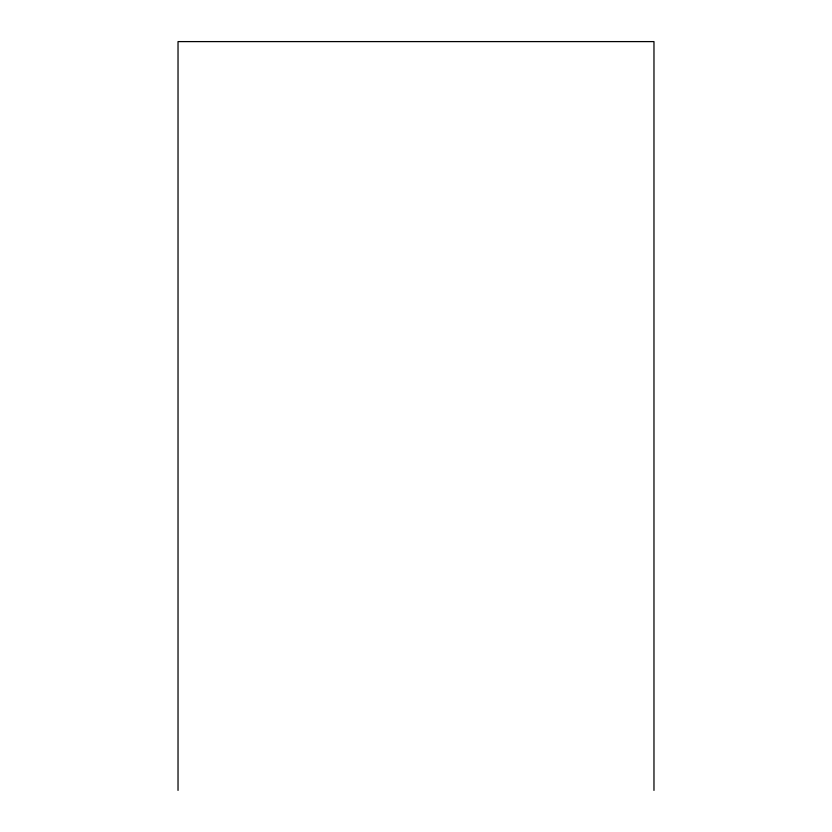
<?xml version="1.0" encoding="UTF-8"?>
<svg xmlns="http://www.w3.org/2000/svg" width="832" height="832" viewBox="0 0 832 832"><rect width="100%" height="100%" fill="white"/><g stroke="black" fill="none" stroke-linecap="round" stroke-linejoin="round"><path stroke-width="1.25" d="M653.973 790.4L653.973 41.6L178.027 41.6L178.027 790.4"/></g></svg>
